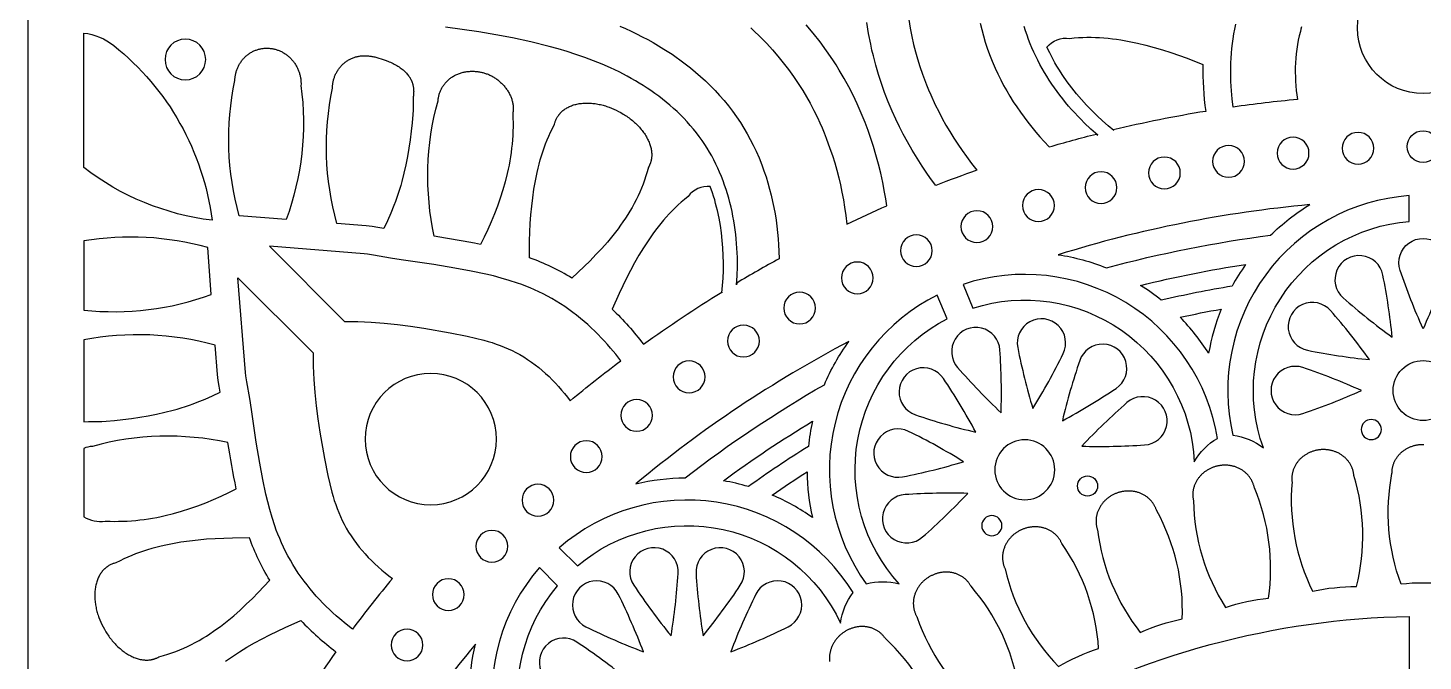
# Model space of a CAD drawing. Extents: x 101 to 1101, y 77 to 2048.
# Drawn here: x 101 to 601, y 1339 to 1566 of the extents above; entities that cross this region are included whole.
import ezdxf

# ---------------------------------------------------------------- set-up
doc = ezdxf.new("R2010")
doc.units = 0
doc.layers.add('LAYER_01', color=1, linetype='CONTINUOUS')
doc.layers.add('LAYER_03', color=7, linetype='CONTINUOUS')

msp = doc.modelspace()

# ---------------------------------------------------------------- linework, layer by layer
at = {"layer": 'LAYER_01'}
for points in [[(312.91, 1566.46), (314.94, 1565.58), (316.94, 1564.66), (318.93, 1563.7), (320.9, 1562.71), (322.89, 1561.66), (324.85, 1560.58), (326.79, 1559.45), (328.7, 1558.28), (331.62, 1556.39), (333.05, 1555.41), (334.46, 1554.4), (336.36, 1552.99), (338.22, 1551.54), (340.06, 1550.02), (341.87, 1548.45), (343.63, 1546.83), (345.35, 1545.17), (347.04, 1543.45), (348.68, 1541.67), (350.29, 1539.83), (351.84, 1537.93), (353.34, 1535.97), (354.79, 1533.97), (356.12, 1531.98), (357.4, 1529.94), (358.57, 1527.94), (359.68, 1525.89), (360.73, 1523.82), (361.73, 1521.72), (362.8, 1519.25), (363.79, 1516.76), (364.58, 1514.61), (365.31, 1512.45), (365.98, 1510.27), (366.6, 1508.07), (367.16, 1505.88), (367.67, 1503.67), (368.13, 1501.45), (368.54, 1499.23), (368.9, 1497), (369.21, 1494.77), (369.47, 1492.53), (369.68, 1490.29), (369.84, 1488.06), (369.96, 1485.83), (370.04, 1483.13, 0.009156), (354.8, 1474.4), (354.76, 1473.79), (354.96, 1477.04), (355.05, 1480.31), (355.05, 1481.95), (355.03, 1483.6), (354.97, 1485.25), (354.89, 1486.9), (354.77, 1488.55), (354.63, 1490.2), (354.45, 1491.84), (354.25, 1493.49), (354.01, 1495.13), (353.75, 1496.76), (353.45, 1498.39), (353.12, 1500.01), (352.76, 1501.62), (352.37, 1503.22), (351.94, 1504.82), (351.48, 1506.4), (350.99, 1507.97), (350.47, 1509.52), (349.91, 1511.06), (349.32, 1512.59), (348.69, 1514.1), (348.03, 1515.59), (347.34, 1517.06), (346.61, 1518.51), (345.85, 1519.95), (345.05, 1521.36), (344.22, 1522.74), (343.35, 1524.11), (342.38, 1525.53), (341.38, 1526.92), (340.35, 1528.28), (339.27, 1529.61), (338.16, 1530.92), (337.02, 1532.2), (335.85, 1533.45), (334.64, 1534.67), (333.41, 1535.86), (332.15, 1537.02), (330.86, 1538.15), (329.55, 1539.26), (328.21, 1540.33), (326.85, 1541.38), (325.47, 1542.39), (324.08, 1543.38), (322.7, 1544.31), (321.3, 1545.21), (319.89, 1546.09), (318.47, 1546.94), (317.02, 1547.77), (315.57, 1548.57), (312.62, 1550.09), (309.62, 1551.52), (306.57, 1552.86), (303.48, 1554.11), (300.35, 1555.28), (297.19, 1556.38), (294, 1557.4), (290.78, 1558.35), (287.53, 1559.24), (281, 1560.85), (274.43, 1562.26), (268.42, 1563.4), (262.41, 1564.42), (256.4, 1565.32), (250.38, 1566.12)], [(359.87, 1565.87), (361.33, 1564.5), (362.77, 1563.1), (364.19, 1561.68), (365.57, 1560.23), (367.6, 1558.02), (369.56, 1555.75), (371.49, 1553.38), (373.36, 1550.95), (375.15, 1548.47), (376.87, 1545.93), (378.48, 1543.39), (379.82, 1541.13), (381.11, 1538.84), (382.45, 1536.28), (383.72, 1533.7), (384.58, 1531.85), (385.4, 1530), (386.16, 1528.19), (386.88, 1526.36), (388.24, 1522.68), (389.11, 1520.08), (389.92, 1517.46), (390.67, 1514.82), (391.36, 1512.16), (391.98, 1509.55), (392.53, 1506.93), (393.04, 1504.29), (393.48, 1501.64), (393.92, 1498.61), (394.29, 1495.56, -0.008194), (408.58, 1502.1), (408.2, 1504.56), (407.78, 1507.02), (407.14, 1510.39), (406.41, 1513.74), (405.59, 1517.07), (404.7, 1520.38), (403.83, 1523.3), (402.89, 1526.2), (401.88, 1529.08), (400.81, 1531.94), (399.44, 1535.32), (397.96, 1538.66), (396.51, 1541.71), (394.98, 1544.71), (393.32, 1547.75), (391.56, 1550.74), (390.44, 1552.56), (389.28, 1554.36), (387.04, 1557.64), (384.69, 1560.83), (382.27, 1563.92), (379.74, 1566.93)], [(416.5, 1568.83), (416.99, 1565.8), (417.57, 1562.8), (418.23, 1559.86), (418.88, 1557.31), (419.59, 1554.78), (420.45, 1552.02), (421.38, 1549.29), (422.08, 1547.39), (422.81, 1545.49), (423.55, 1543.68), (424.33, 1541.87), (425.97, 1538.31), (427.2, 1535.85), (428.48, 1533.43), (429.81, 1531.03), (431.2, 1528.67), (432.61, 1526.39), (434.08, 1524.13), (435.59, 1521.92), (437.14, 1519.73), (438.98, 1517.27), (440.87, 1514.86, 0.008194), (426.15, 1509.37), (424.67, 1511.38), (423.22, 1513.42), (421.3, 1516.26), (419.45, 1519.14), (417.67, 1522.07), (415.97, 1525.04), (414.51, 1527.73), (413.12, 1530.44), (411.8, 1533.19), (410.54, 1535.97), (409.12, 1539.33), (407.8, 1542.74), (406.67, 1545.91), (405.63, 1549.12), (404.66, 1552.45), (403.78, 1555.8), (403.29, 1557.88), (402.84, 1559.97), (402.1, 1563.87), (401.5, 1567.8)], [(442.11, 1567.59), (442.65, 1565.26), (443.24, 1563.01), (443.9, 1560.78), (444.62, 1558.57), (445.4, 1556.38), (446.39, 1553.88), (447.45, 1551.41), (448.41, 1549.34), (449.43, 1547.29), (450.49, 1545.27), (451.61, 1543.28), (452.76, 1541.33), (453.96, 1539.41), (455.2, 1537.52), (456.49, 1535.65), (457.81, 1533.83), (459.17, 1532.03), (460.57, 1530.27), (462, 1528.53), (463.46, 1526.84), (464.96, 1525.18), (466.81, 1523.22, -0.009156), (483.76, 1527.81), (484.22, 1527.41), (481.78, 1529.57), (479.4, 1531.82), (478.24, 1532.98), (477.09, 1534.16), (475.97, 1535.37), (474.86, 1536.59), (473.78, 1537.84), (472.71, 1539.11), (471.67, 1540.4), (470.65, 1541.7), (469.66, 1543.03), (468.69, 1544.37), (467.75, 1545.73), (466.84, 1547.11), (465.95, 1548.51), (465.1, 1549.92), (464.27, 1551.35), (463.48, 1552.79), (462.72, 1554.24), (461.99, 1555.71), (461.29, 1557.2), (460.63, 1558.69), (460.01, 1560.2), (459.42, 1561.72), (458.87, 1563.26), (458.36, 1564.8), (457.88, 1566.35)], [(557.3, 1566.18), (557.06, 1565.41), (556.84, 1564.62), (556.44, 1563.05), (556.1, 1561.45), (555.8, 1559.85), (555.55, 1558.23), (555.36, 1556.6), (555.2, 1554.96), (555.1, 1553.32), (555.04, 1551.67), (555.03, 1550.02), (555.05, 1548.37), (555.12, 1546.72), (555.23, 1545.08), (555.37, 1543.45), (555.55, 1541.82), (555.77, 1540.2, 0.012057), (532.81, 1537.48), (532.45, 1540.39), (532.18, 1543.31), (532.06, 1544.97), (531.98, 1546.62), (531.93, 1548.28), (531.91, 1549.94), (531.92, 1551.63), (531.96, 1553.32), (532.04, 1555.03), (532.16, 1556.74), (532.31, 1558.48), (532.5, 1560.22), (532.73, 1561.95), (533, 1563.68), (533.32, 1565.45), (533.68, 1567.21)], [(608.74, 1366.46, 0.054769), (592.94, 1366.46, -0.136609), (589.68, 1406.16), (589.7, 1406.45), (589.71, 1406.67), (589.72, 1406.9), (589.73, 1407.13), (589.75, 1407.36), (589.78, 1407.59), (589.81, 1407.82), (589.85, 1408.06), (589.89, 1408.29), (589.94, 1408.53), (590, 1408.77), (590.06, 1409), (590.13, 1409.24), (590.21, 1409.48), (590.3, 1409.71), (590.39, 1409.95), (590.49, 1410.18), (590.59, 1410.42), (590.7, 1410.65), (590.82, 1410.88), (590.95, 1411.11), (591.08, 1411.33), (591.22, 1411.56), (591.37, 1411.78), (591.52, 1412), (591.68, 1412.21), (591.85, 1412.43), (592.02, 1412.64), (592.2, 1412.84), (592.38, 1413.04), (592.57, 1413.24), (592.77, 1413.43), (592.97, 1413.62), (593.17, 1413.8), (593.38, 1413.98), (593.6, 1414.16), (593.82, 1414.32), (594.05, 1414.49), (594.28, 1414.64), (594.51, 1414.79), (594.75, 1414.94), (594.99, 1415.08), (595.23, 1415.21), (595.48, 1415.34), (595.73, 1415.46), (595.98, 1415.57), (596.23, 1415.68), (596.48, 1415.78), (596.74, 1415.88), (597, 1415.97), (597.26, 1416.05), (597.52, 1416.13), (597.78, 1416.2), (598.04, 1416.26), (598.3, 1416.32), (598.56, 1416.38), (598.81, 1416.42), (599.07, 1416.46), (599.33, 1416.5), (599.59, 1416.53), (599.84, 1416.55), (600.09, 1416.57), (600.34, 1416.58), (600.59, 1416.59), (600.84, 1416.59), (601.09, 1416.59)], [(455.84, 1329.73, 0.136609), (438.82, 1365.73), (438.65, 1365.97), (438.54, 1366.17), (438.41, 1366.36), (438.29, 1366.55), (438.16, 1366.74), (438.02, 1366.93), (437.87, 1367.11), (437.72, 1367.3), (437.57, 1367.48), (437.4, 1367.66), (437.24, 1367.83), (437.06, 1368.01), (436.88, 1368.18), (436.7, 1368.34), (436.51, 1368.5), (436.31, 1368.66), (436.11, 1368.82), (435.9, 1368.97), (435.69, 1369.11), (435.47, 1369.25), (435.24, 1369.39), (435.02, 1369.52), (434.78, 1369.64), (434.55, 1369.76), (434.3, 1369.87), (434.06, 1369.98), (433.81, 1370.08), (433.55, 1370.18), (433.3, 1370.27), (433.04, 1370.35), (432.77, 1370.42), (432.51, 1370.49), (432.24, 1370.55), (431.97, 1370.61), (431.7, 1370.66), (431.42, 1370.7), (431.15, 1370.73), (430.87, 1370.76), (430.59, 1370.78), (430.32, 1370.8), (430.04, 1370.8), (429.76, 1370.81), (429.48, 1370.8), (429.21, 1370.79), (428.93, 1370.77), (428.66, 1370.74), (428.38, 1370.71), (428.11, 1370.67), (427.84, 1370.62), (427.57, 1370.57), (427.31, 1370.51), (427.04, 1370.45), (426.78, 1370.38), (426.53, 1370.31), (426.27, 1370.23), (426.02, 1370.15), (425.77, 1370.06), (425.53, 1369.96), (425.29, 1369.86), (425.05, 1369.76), (424.82, 1369.65), (424.59, 1369.54), (424.37, 1369.43), (424.15, 1369.31), (423.94, 1369.19), (423.72, 1369.06), (423.51, 1368.93), (423.3, 1368.8), (423.09, 1368.65), (422.88, 1368.51), (422.67, 1368.35), (422.47, 1368.19), (422.27, 1368.03), (422.06, 1367.86), (421.87, 1367.69), (421.67, 1367.51), (421.48, 1367.32), (421.29, 1367.13), (421.1, 1366.93), (420.92, 1366.73), (420.74, 1366.52), (420.57, 1366.31), (420.4, 1366.1), (420.23, 1365.88), (420.07, 1365.65), (419.92, 1365.42), (419.77, 1365.19), (419.62, 1364.95), (419.49, 1364.71), (419.35, 1364.47), (419.23, 1364.22), (419.11, 1363.97), (418.99, 1363.72), (418.88, 1363.46), (418.78, 1363.2), (418.69, 1362.94), (418.6, 1362.68), (418.52, 1362.42), (418.45, 1362.15), (418.38, 1361.89), (418.32, 1361.62), (418.27, 1361.35), (418.23, 1361.09), (418.19, 1360.82), (418.16, 1360.55), (418.14, 1360.29), (418.12, 1360.02), (418.11, 1359.76), (418.11, 1359.49), (418.12, 1359.23), (418.13, 1358.97), (418.15, 1358.72), (418.17, 1358.46), (418.21, 1358.21), (418.24, 1357.96), (418.29, 1357.71), (418.34, 1357.47), (418.4, 1357.23), (418.46, 1356.99), (418.53, 1356.76), (418.6, 1356.53), (418.68, 1356.3), (418.76, 1356.08), (418.85, 1355.86), (418.95, 1355.65), (419.04, 1355.44), (419.15, 1355.24), (419.25, 1355.03), (419.36, 1354.84), (419.49, 1354.57, 0.136609), (442.16, 1321.83, -0.054757)], [(171.53, 1338.85), (174.04, 1340.61), (176.63, 1342.28), (179.26, 1343.89), (181.95, 1345.42), (184.67, 1346.89), (187.42, 1348.3), (192.98, 1350.98), (198.56, 1353.48, 0.041587), (211.16, 1342.27), (211.16, 1342.27, 0.017616), (192.45, 1314.14)], [(428.73, 1313.11, 0.136609), (408.04, 1347.14), (407.85, 1347.36), (407.71, 1347.54), (407.57, 1347.72), (407.43, 1347.9), (407.27, 1348.07), (407.12, 1348.24), (406.95, 1348.41), (406.79, 1348.58), (406.61, 1348.74), (406.43, 1348.9), (406.25, 1349.06), (406.06, 1349.21), (405.86, 1349.36), (405.66, 1349.51), (405.45, 1349.65), (405.24, 1349.79), (405.02, 1349.92), (404.8, 1350.05), (404.57, 1350.17), (404.34, 1350.29), (404.1, 1350.4), (403.86, 1350.5), (403.62, 1350.6), (403.37, 1350.7), (403.12, 1350.78), (402.86, 1350.86), (402.6, 1350.94), (402.34, 1351.01), (402.07, 1351.07), (401.81, 1351.12), (401.54, 1351.17), (401.27, 1351.21), (400.99, 1351.24), (400.72, 1351.27), (400.44, 1351.29), (400.17, 1351.3), (399.89, 1351.31), (399.61, 1351.31), (399.33, 1351.3), (399.05, 1351.29), (398.78, 1351.26), (398.5, 1351.24), (398.23, 1351.2), (397.95, 1351.16), (397.68, 1351.11), (397.41, 1351.05), (397.14, 1350.99), (396.87, 1350.93), (396.61, 1350.85), (396.35, 1350.77), (396.09, 1350.69), (395.84, 1350.6), (395.59, 1350.5), (395.34, 1350.4), (395.09, 1350.3), (394.85, 1350.19), (394.61, 1350.07), (394.38, 1349.96), (394.15, 1349.83), (393.93, 1349.71), (393.71, 1349.58), (393.49, 1349.44), (393.28, 1349.3), (393.08, 1349.16), (392.88, 1349.02), (392.68, 1348.87), (392.48, 1348.72), (392.28, 1348.56), (392.09, 1348.4), (391.9, 1348.23), (391.71, 1348.06), (391.52, 1347.88), (391.34, 1347.69), (391.15, 1347.5), (390.98, 1347.31), (390.8, 1347.11), (390.63, 1346.9), (390.46, 1346.69), (390.29, 1346.48), (390.13, 1346.26), (389.98, 1346.03), (389.83, 1345.81), (389.68, 1345.57), (389.54, 1345.34), (389.4, 1345.1), (389.27, 1344.85), (389.15, 1344.61), (389.03, 1344.35), (388.92, 1344.1), (388.81, 1343.84), (388.71, 1343.58), (388.62, 1343.32), (388.53, 1343.06), (388.45, 1342.79), (388.38, 1342.53), (388.31, 1342.26), (388.25, 1341.99), (388.2, 1341.72), (388.15, 1341.45), (388.12, 1341.18), (388.09, 1340.9), (388.06, 1340.63), (388.05, 1340.36), (388.04, 1340.09), (388.04, 1339.83), (388.04, 1339.56), (388.05, 1339.29), (388.07, 1339.03), (388.1, 1338.77)]]:
    msp.add_lwpolyline(points, format="xyb", dxfattribs=at)
for points in [[(120.74, 1564.02, -0.141166), (131.51, 1559.51, -0.195761), (166.74, 1496.89, -0.134222), (120.74, 1515.81)], [(489.8, 1529.29), (490.03, 1529.11), (487.97, 1530.79), (485.96, 1532.53), (483.98, 1534.36), (482.05, 1536.24), (480.17, 1538.19), (478.35, 1540.19), (476.59, 1542.26), (474.9, 1544.38), (473.28, 1546.55), (471.74, 1548.77), (470.28, 1551.03), (469.57, 1552.18), (468.89, 1553.34), (468.24, 1554.5), (467.61, 1555.67), (467, 1556.86), (465.97, 1558.99, -0.257322), (474.12, 1562.1), (475.8, 1562.27), (477.31, 1562.38), (478.82, 1562.46), (480.34, 1562.5), (481.86, 1562.5), (483.37, 1562.46), (484.89, 1562.39), (486.41, 1562.29), (487.93, 1562.15), (489.45, 1561.99), (490.96, 1561.79), (492.48, 1561.56), (495.5, 1561.02), (498.51, 1560.38), (501.51, 1559.65), (504.49, 1558.84), (507.46, 1557.95), (510.4, 1557.01), (516.22, 1554.97), (521.94, 1552.79, 0.041587), (522.92, 1535.95), (522.92, 1535.95, 0.017616)], [(193.33, 1497.15), (176.49, 1498.45, -0.120224), (174.92, 1546.99), (174.94, 1547.44), (174.96, 1547.72), (174.99, 1548), (175.02, 1548.27), (175.06, 1548.55), (175.1, 1548.83), (175.15, 1549.11), (175.21, 1549.39), (175.28, 1549.68), (175.35, 1549.96), (175.43, 1550.24), (175.52, 1550.52), (175.61, 1550.8), (175.71, 1551.08), (175.82, 1551.36), (175.94, 1551.63), (176.06, 1551.91), (176.19, 1552.18), (176.33, 1552.45), (176.47, 1552.72), (176.63, 1552.98), (176.78, 1553.24), (176.95, 1553.5), (177.12, 1553.75), (177.3, 1554), (177.49, 1554.24), (177.68, 1554.48), (177.88, 1554.72), (178.09, 1554.94), (178.3, 1555.17), (178.52, 1555.39), (178.74, 1555.6), (178.97, 1555.8), (179.2, 1556), (179.44, 1556.19), (179.69, 1556.38), (179.93, 1556.56), (180.18, 1556.73), (180.44, 1556.89), (180.7, 1557.05), (180.96, 1557.2), (181.23, 1557.34), (181.5, 1557.47), (181.77, 1557.6), (182.04, 1557.72), (182.31, 1557.83), (182.59, 1557.93), (182.86, 1558.03), (183.14, 1558.11), (183.42, 1558.19), (183.7, 1558.26), (183.98, 1558.33), (184.26, 1558.39), (184.54, 1558.44), (184.82, 1558.48), (185.09, 1558.51), (185.37, 1558.54), (185.65, 1558.56), (185.92, 1558.58), (186.19, 1558.59), (186.46, 1558.59), (186.73, 1558.58), (186.99, 1558.57), (187.26, 1558.55), (187.52, 1558.53), (187.78, 1558.5), (188.05, 1558.46), (188.32, 1558.42), (188.59, 1558.37), (188.86, 1558.32), (189.13, 1558.25), (189.4, 1558.18), (189.67, 1558.11), (189.95, 1558.02), (190.22, 1557.93), (190.49, 1557.83), (190.77, 1557.72), (191.04, 1557.61), (191.31, 1557.49), (191.58, 1557.36), (191.85, 1557.22), (192.11, 1557.07), (192.38, 1556.92), (192.64, 1556.76), (192.9, 1556.6), (193.15, 1556.42), (193.41, 1556.24), (193.66, 1556.05), (193.9, 1555.86), (194.14, 1555.66), (194.38, 1555.45), (194.61, 1555.23), (194.84, 1555.01), (195.06, 1554.78), (195.28, 1554.55), (195.49, 1554.31), (195.69, 1554.07), (195.89, 1553.82), (196.08, 1553.56), (196.27, 1553.3), (196.45, 1553.04), (196.62, 1552.77), (196.79, 1552.5), (196.95, 1552.23), (197.1, 1551.95), (197.25, 1551.67), (197.38, 1551.39), (197.51, 1551.1), (197.64, 1550.81), (197.75, 1550.52), (197.86, 1550.23), (197.96, 1549.94), (198.06, 1549.65), (198.14, 1549.36), (198.22, 1549.06), (198.29, 1548.77), (198.36, 1548.48), (198.42, 1548.19), (198.47, 1547.9), (198.51, 1547.61), (198.55, 1547.32), (198.58, 1547.03), (198.6, 1546.74), (198.62, 1546.46), (198.63, 1546.18), (198.63, 1545.9), (198.63, 1545.63), (198.61, 1545.17, -0.121451)], [(228.29, 1493.97), (226.21, 1494.33), (224.13, 1494.64), (222.03, 1494.9), (211.51, 1495.77, -0.12023), (209.91, 1544.31), (209.93, 1544.77), (209.95, 1545.04), (209.97, 1545.32), (210, 1545.59), (210.04, 1545.87), (210.09, 1546.15), (210.14, 1546.43), (210.2, 1546.71), (210.26, 1547), (210.33, 1547.28), (210.41, 1547.56), (210.5, 1547.84), (210.59, 1548.12), (210.69, 1548.4), (210.8, 1548.68), (210.92, 1548.95), (211.04, 1549.23), (211.17, 1549.5), (211.31, 1549.77), (211.46, 1550.04), (211.61, 1550.3), (211.77, 1550.56), (211.93, 1550.82), (212.11, 1551.07), (212.29, 1551.32), (212.47, 1551.57), (212.67, 1551.8), (212.87, 1552.04), (213.07, 1552.27), (213.29, 1552.49), (213.5, 1552.71), (213.73, 1552.92), (213.96, 1553.13), (214.19, 1553.32), (214.43, 1553.52), (214.68, 1553.7), (214.93, 1553.88), (215.18, 1554.05), (215.44, 1554.21), (215.7, 1554.37), (215.97, 1554.52), (216.24, 1554.66), (216.51, 1554.79), (216.78, 1554.92), (217.06, 1555.04), (217.34, 1555.15), (217.63, 1555.25), (217.91, 1555.34), (218.2, 1555.43), (218.48, 1555.51), (218.77, 1555.58), (219.06, 1555.65), (219.35, 1555.7), (219.64, 1555.75), (219.93, 1555.79), (220.22, 1555.83), (220.51, 1555.85), (220.8, 1555.87), (221.09, 1555.88), (221.38, 1555.89), (221.67, 1555.89), (221.96, 1555.88), (222.25, 1555.87), (222.54, 1555.85), (222.84, 1555.82), (223.14, 1555.78), (223.44, 1555.74), (223.75, 1555.7), (224.07, 1555.64), (224.4, 1555.58), (224.73, 1555.51), (225.08, 1555.43), (225.79, 1555.24), (226.55, 1555.02), (227.38, 1554.76), (228.74, 1554.29), (229.72, 1553.93), (230.2, 1553.73), (230.68, 1553.52), (231.16, 1553.31), (231.63, 1553.09), (232.08, 1552.85), (232.53, 1552.62), (232.96, 1552.37), (233.37, 1552.12), (233.77, 1551.86), (234.16, 1551.6), (234.53, 1551.33), (234.89, 1551.05), (235.23, 1550.77), (235.56, 1550.49), (235.87, 1550.2), (236.16, 1549.91), (236.44, 1549.61), (236.71, 1549.32), (236.95, 1549.01), (237.19, 1548.71), (237.3, 1548.56), (237.41, 1548.41), (237.51, 1548.25), (237.61, 1548.1), (237.7, 1547.95), (237.79, 1547.79), (237.88, 1547.64), (237.97, 1547.49), (238.04, 1547.33), (238.12, 1547.18), (238.19, 1547.03), (238.26, 1546.87), (238.32, 1546.72), (238.39, 1546.56), (238.44, 1546.41), (238.5, 1546.26), (238.55, 1546.1), (238.6, 1545.95), (238.64, 1545.8), (238.68, 1545.65), (238.76, 1545.34), (238.83, 1545.04), (238.88, 1544.74), (238.93, 1544.44), (238.96, 1544.14), (238.99, 1543.84), (239, 1543.55), (239.01, 1543.25), (239.02, 1542.97), (239.01, 1542.68), (239, 1542.4), (238.98, 1542.11), (238.96, 1541.84), (238.92, 1541.56), (238.86, 1541.12), (238.88, 1539.42), (238.87, 1537.9), (238.82, 1536.38), (238.73, 1534.87), (238.48, 1531.83), (238.15, 1528.8), (237.75, 1525.78), (237.29, 1522.75), (236.77, 1519.74), (236.19, 1516.74), (235.53, 1513.76), (234.78, 1510.81), (234.38, 1509.34), (233.94, 1507.89), (233.48, 1506.45), (233, 1505.01), (232.49, 1503.59), (231.95, 1502.18), (230.81, 1499.4), (229.58, 1496.66)], [(262.94, 1488.24, 0.011286), (246.31, 1491.18), (245.76, 1494.17), (245.27, 1497.19), (244.86, 1500.23), (244.54, 1503.29), (244.3, 1506.35), (244.14, 1509.43), (244.08, 1512.5), (244.11, 1515.58), (244.23, 1518.65), (244.44, 1521.7), (244.75, 1524.75), (245.15, 1527.77), (245.65, 1530.77), (246.24, 1533.74), (246.93, 1536.69), (247.76, 1539.76), (247.8, 1540.21), (247.84, 1540.48), (247.88, 1540.75), (247.93, 1541.03), (247.99, 1541.3), (248.05, 1541.58), (248.13, 1541.86), (248.2, 1542.13), (248.29, 1542.41), (248.39, 1542.69), (248.49, 1542.96), (248.6, 1543.24), (248.72, 1543.51), (248.84, 1543.78), (248.98, 1544.05), (249.12, 1544.32), (249.27, 1544.58), (249.43, 1544.84), (249.59, 1545.1), (249.77, 1545.36), (249.95, 1545.61), (250.14, 1545.86), (250.34, 1546.1), (250.54, 1546.34), (250.76, 1546.57), (250.98, 1546.8), (251.21, 1547.02), (251.45, 1547.24), (251.69, 1547.45), (251.94, 1547.66), (252.2, 1547.86), (252.47, 1548.05), (252.74, 1548.23), (253.01, 1548.41), (253.3, 1548.58), (253.59, 1548.74), (253.88, 1548.9), (254.18, 1549.04), (254.49, 1549.18), (254.8, 1549.31), (255.11, 1549.44), (255.43, 1549.55), (255.75, 1549.66), (256.08, 1549.76), (256.41, 1549.85), (256.74, 1549.93), (257.07, 1550), (257.41, 1550.07), (257.74, 1550.12), (258.08, 1550.17), (258.41, 1550.21), (258.75, 1550.25), (259.08, 1550.27), (259.41, 1550.29), (259.74, 1550.3), (260.07, 1550.3), (260.4, 1550.3), (260.72, 1550.29), (261.05, 1550.27), (261.36, 1550.25), (261.68, 1550.22), (261.99, 1550.18), (262.3, 1550.14), (262.6, 1550.09), (262.91, 1550.03), (263.21, 1549.97), (263.51, 1549.9), (263.82, 1549.83), (264.13, 1549.74), (264.43, 1549.65), (264.74, 1549.56), (265.05, 1549.45), (265.35, 1549.34), (265.66, 1549.22), (265.96, 1549.1), (266.26, 1548.96), (266.56, 1548.82), (266.86, 1548.67), (267.15, 1548.52), (267.45, 1548.35), (267.74, 1548.18), (268.02, 1548), (268.31, 1547.82), (268.59, 1547.63), (268.87, 1547.43), (269.14, 1547.22), (269.41, 1547), (269.68, 1546.78), (269.94, 1546.55), (270.19, 1546.32), (270.44, 1546.08), (270.69, 1545.83), (270.94, 1545.58), (271.18, 1545.32), (271.41, 1545.05), (271.64, 1544.78), (271.86, 1544.51), (272.08, 1544.23), (272.29, 1543.94), (272.49, 1543.65), (272.68, 1543.36), (272.87, 1543.07), (273.05, 1542.77), (273.22, 1542.47), (273.38, 1542.17), (273.53, 1541.86), (273.67, 1541.56), (273.8, 1541.25), (273.93, 1540.94), (274.04, 1540.63), (274.14, 1540.32), (274.24, 1540.01), (274.33, 1539.71), (274.4, 1539.4), (274.47, 1539.09), (274.53, 1538.79), (274.58, 1538.48), (274.62, 1538.18), (274.65, 1537.88), (274.67, 1537.59), (274.68, 1537.29), (274.69, 1537), (274.69, 1536.71), (274.68, 1536.43), (274.66, 1536.15), (274.63, 1535.87), (274.6, 1535.59), (274.53, 1535.15), (274.6, 1533.43), (274.62, 1531.9), (274.62, 1530.36), (274.58, 1528.83), (274.51, 1527.3), (274.41, 1525.77), (274.28, 1524.24), (274.12, 1522.72), (273.93, 1521.2), (273.72, 1519.69), (273.47, 1518.18), (273.19, 1516.67), (272.89, 1515.17), (272.56, 1513.68), (271.82, 1510.71), (270.99, 1507.77), (270.06, 1504.87), (269.05, 1502), (267.96, 1499.16), (266.8, 1496.37), (265.57, 1493.61), (264.28, 1490.9)], [(295.73, 1476.19, 0.051759), (280.53, 1483.47), (280.59, 1489.59), (280.83, 1495.75), (281.04, 1498.83), (281.32, 1501.91), (281.67, 1504.98), (282.11, 1508.03), (282.64, 1511.07), (283.27, 1514.07), (283.62, 1515.56), (284, 1517.04), (284.41, 1518.51), (284.84, 1519.97), (285.31, 1521.42), (285.8, 1522.86), (286.32, 1524.29), (286.88, 1525.7), (287.46, 1527.09), (288.08, 1528.48), (288.73, 1529.84), (289.5, 1531.35), (289.61, 1531.79), (289.68, 1532.05), (289.77, 1532.31), (289.87, 1532.58), (289.97, 1532.84), (290.09, 1533.1), (290.21, 1533.36), (290.35, 1533.61), (290.49, 1533.87), (290.65, 1534.12), (290.81, 1534.37), (290.99, 1534.62), (291.08, 1534.74), (291.17, 1534.86), (291.27, 1534.98), (291.37, 1535.1), (291.47, 1535.22), (291.58, 1535.33), (291.69, 1535.45), (291.8, 1535.56), (291.91, 1535.67), (292.03, 1535.79), (292.27, 1536.01), (292.52, 1536.22), (292.79, 1536.43), (293.06, 1536.63), (293.34, 1536.83), (293.64, 1537.01), (293.94, 1537.2), (294.26, 1537.37), (294.58, 1537.53), (294.92, 1537.69), (295.26, 1537.84), (295.62, 1537.98), (295.98, 1538.11), (296.36, 1538.23), (296.74, 1538.35), (297.13, 1538.45), (297.52, 1538.54), (297.93, 1538.63), (298.34, 1538.7), (298.76, 1538.76), (299.19, 1538.81), (299.62, 1538.85), (300.05, 1538.89), (300.49, 1538.91), (300.94, 1538.92), (301.39, 1538.92), (301.84, 1538.91), (302.29, 1538.88), (302.75, 1538.85), (303.21, 1538.81), (303.67, 1538.76), (304.13, 1538.7), (304.59, 1538.63), (305.05, 1538.55), (305.51, 1538.46), (305.97, 1538.36), (306.42, 1538.25), (306.88, 1538.14), (307.33, 1538.01), (307.78, 1537.88), (308.23, 1537.74), (308.67, 1537.59), (309.11, 1537.43), (309.97, 1537.1), (310.81, 1536.75), (311.64, 1536.36), (312.48, 1535.94), (313.32, 1535.48), (314.16, 1534.98), (314.58, 1534.72), (314.99, 1534.45), (315.4, 1534.17), (315.81, 1533.89), (316.22, 1533.59), (316.62, 1533.29), (317.01, 1532.98), (317.4, 1532.66), (317.78, 1532.33), (318.16, 1532), (318.53, 1531.66), (318.89, 1531.31), (319.24, 1530.96), (319.59, 1530.6), (319.92, 1530.24), (320.24, 1529.87), (320.56, 1529.5), (320.86, 1529.12), (321.15, 1528.74), (321.43, 1528.36), (321.7, 1527.98), (321.95, 1527.59), (322.2, 1527.2), (322.43, 1526.81), (322.64, 1526.42), (322.85, 1526.03), (323.04, 1525.64), (323.22, 1525.26), (323.38, 1524.87), (323.53, 1524.48), (323.67, 1524.1), (323.8, 1523.72), (323.91, 1523.34), (324.01, 1522.97), (324.09, 1522.59), (324.17, 1522.23), (324.23, 1521.86), (324.27, 1521.51), (324.31, 1521.15), (324.33, 1520.81), (324.34, 1520.46), (324.34, 1520.13), (324.33, 1519.8), (324.31, 1519.47), (324.29, 1519.31), (324.27, 1519.15), (324.25, 1519), (324.23, 1518.84), (324.2, 1518.69), (324.17, 1518.54), (324.14, 1518.39), (324.11, 1518.24), (324.07, 1518.09), (324.04, 1517.95), (324, 1517.8), (323.95, 1517.66), (323.91, 1517.52), (323.86, 1517.39), (323.81, 1517.25), (323.76, 1517.12), (323.71, 1516.98), (323.66, 1516.85), (323.6, 1516.73), (323.54, 1516.6), (323.42, 1516.35), (323.2, 1515.95), (322.74, 1514.27), (322.28, 1512.78), (321.79, 1511.31), (321.25, 1509.86), (320.68, 1508.43), (320.07, 1507.02), (319.43, 1505.62), (318.75, 1504.24), (318.04, 1502.88), (317.29, 1501.54), (316.52, 1500.22), (315.72, 1498.92), (314.89, 1497.63), (314.04, 1496.36), (313.16, 1495.11), (312.26, 1493.88), (310.39, 1491.46), (308.44, 1489.11), (306.43, 1486.82), (304.36, 1484.59), (302.24, 1482.42), (300.1, 1480.3)], [(349.48, 1471.17), (349.45, 1470.88), (349.72, 1473.53), (349.91, 1476.18), (350.02, 1478.87), (350.05, 1481.56), (350, 1484.27), (349.87, 1486.97), (349.65, 1489.68), (349.35, 1492.37), (348.96, 1495.05), (348.48, 1497.72), (347.92, 1500.35), (347.6, 1501.66), (347.26, 1502.96), (346.91, 1504.24), (346.52, 1505.52), (346.12, 1506.79), (345.33, 1509.02, 0.257322), (337.38, 1505.46), (336.06, 1504.39), (334.92, 1503.4), (333.79, 1502.39), (332.69, 1501.34), (331.62, 1500.27), (330.57, 1499.17), (329.55, 1498.05), (328.55, 1496.9), (327.57, 1495.73), (326.62, 1494.54), (325.68, 1493.33), (324.77, 1492.1), (323.02, 1489.58), (321.34, 1487), (319.74, 1484.36), (318.2, 1481.68), (316.73, 1478.95), (315.32, 1476.2), (312.65, 1470.64), (310.14, 1465.06, -0.041587), (321.35, 1452.46), (321.35, 1452.46, -0.017616)], [(532.68, 1419.85, -0.136866), (543.59, 1415.3, -0.493474), (595.84, 1496.52), (595.84, 1505.73, 0.461775)], [(487.3, 1479.83, -0.034747), (546.14, 1491.53, -0.057397), (560.23, 1502.51, 0.052173), (470.09, 1484.58, -0.057397)], [(120.74, 1464.74, 0.115837), (166.47, 1470.3), (165.18, 1487.13, 0.109652), (120.74, 1489.48)], [(592.62, 1478.95, -1.39346), (609.06, 1478.95, -0.024062), (600.84, 1458.02, -0.024062)], [(187.35, 1487.58), (214.27, 1460.67), (219.01, 1460.6), (223.75, 1460.38), (228.47, 1460.02), (233.19, 1459.53), (237.91, 1458.93), (242.62, 1458.24), (252.05, 1456.62), (258.17, 1455.41), (261.2, 1454.71), (264.2, 1453.93), (265.69, 1453.51), (267.16, 1453.05), (268.62, 1452.56), (270.07, 1452.03), (271.5, 1451.47), (272.91, 1450.87), (274.3, 1450.22), (275.67, 1449.53), (276.39, 1449.15), (277.09, 1448.75), (278.49, 1447.92), (279.86, 1447.04), (281.21, 1446.11), (282.53, 1445.14), (283.82, 1444.12), (285.09, 1443.07), (286.32, 1441.98), (287.53, 1440.86), (288.71, 1439.71), (289.86, 1438.52), (290.97, 1437.31), (292.06, 1436.07), (293.11, 1434.81), (294.13, 1433.54), (295.12, 1432.24, -0.012057), (313.29, 1446.55), (311.48, 1448.86), (309.61, 1451.12), (308.52, 1452.37), (307.4, 1453.6), (306.27, 1454.81), (305.11, 1456), (303.9, 1457.19), (302.68, 1458.35), (301.41, 1459.5), (300.12, 1460.63), (298.78, 1461.75), (297.42, 1462.85), (296.03, 1463.91), (294.62, 1464.94), (293.15, 1465.96), (291.65, 1466.95), (290.12, 1467.9), (288.57, 1468.82), (286.99, 1469.69), (285.39, 1470.52), (283.86, 1471.27), (282.31, 1471.98), (280.79, 1472.64), (279.26, 1473.26), (277.76, 1473.84), (276.25, 1474.38), (273.29, 1475.36), (270.4, 1476.21), (267.62, 1476.94), (264.83, 1477.61), (259.58, 1478.72), (253.78, 1479.8), (246.2, 1481.08), (234.53, 1482.75), (230.65, 1483.36), (224.67, 1484.45), (222.48, 1484.78), (221.24, 1484.92)], [(499.53, 1473.58, -0.022725), (537.23, 1481.08, 0.029452), (532.36, 1473.29, 0.015532), (507.01, 1468.25, 0.029452)], [(589.77, 1455.05, 0.024062), (586.42, 1477.29, 1.39346), (572.19, 1469.07, 0.024062)], [(176.04, 1476.27), (202.96, 1449.35), (203.02, 1444.61), (203.24, 1439.88), (203.6, 1435.15), (204.09, 1430.43), (204.69, 1425.72), (205.38, 1421), (207.01, 1411.57), (208.22, 1405.45), (208.91, 1402.42), (209.69, 1399.42), (210.12, 1397.93), (210.57, 1396.46), (211.07, 1395), (211.59, 1393.55), (212.15, 1392.12), (212.76, 1390.71), (213.4, 1389.32), (214.09, 1387.95), (214.48, 1387.24), (214.87, 1386.53), (215.71, 1385.13), (216.59, 1383.76), (217.51, 1382.41), (218.48, 1381.09), (219.5, 1379.8), (220.55, 1378.53), (221.64, 1377.3), (222.76, 1376.09), (223.92, 1374.91), (225.1, 1373.77), (226.31, 1372.65), (227.55, 1371.56), (228.81, 1370.51), (230.09, 1369.49), (231.38, 1368.5, 0.012057), (217.07, 1350.34), (214.76, 1352.14), (212.5, 1354.01), (211.25, 1355.1), (210.02, 1356.22), (208.81, 1357.36), (207.62, 1358.51), (206.44, 1359.72), (205.27, 1360.94), (204.12, 1362.21), (202.99, 1363.5), (201.87, 1364.84), (200.78, 1366.2), (199.72, 1367.59), (198.69, 1369), (197.66, 1370.48), (196.67, 1371.98), (195.72, 1373.5), (194.81, 1375.05), (193.93, 1376.63), (193.1, 1378.23), (192.35, 1379.76), (191.64, 1381.31), (190.98, 1382.83), (190.36, 1384.37), (189.78, 1385.87), (189.24, 1387.38), (188.27, 1390.33), (187.42, 1393.22), (186.68, 1396), (186.01, 1398.79), (184.91, 1404.05), (183.82, 1409.85), (182.54, 1417.43), (180.87, 1429.09), (180.26, 1432.97), (179.17, 1438.95), (178.85, 1441.15), (178.7, 1442.38)], [(518.83, 1410.38, -0.136866), (527.17, 1418.75, 0.461775), (435.95, 1473.93), (439.48, 1465.42, -0.493474)], [(401.22, 1366.58, -0.136866), (413.04, 1366.56, -0.493474), (430.24, 1461.59), (426.71, 1470.1, 0.461775)], [(581.67, 1446.95, 0.024062), (567.65, 1464.53, 1.39346), (559.44, 1450.3, 0.024062)], [(460.95, 1429.43, 0.024062), (471.83, 1449.11, 1.39346), (455.54, 1451.25, 0.024062)], [(513.73, 1462.15, -0.009198), (528.48, 1465.08, 0.052907), (523.97, 1449.25, 0.052907)], [(120.74, 1424.61), (122.51, 1424.76), (124.2, 1424.74), (125.72, 1424.76), (127.24, 1424.81), (128.76, 1424.89), (131.79, 1425.14), (134.82, 1425.47), (137.85, 1425.87), (140.87, 1426.33), (143.88, 1426.85), (146.88, 1427.43), (149.86, 1428.09), (152.82, 1428.84), (154.28, 1429.25), (155.73, 1429.68), (157.18, 1430.14), (158.61, 1430.62), (160.03, 1431.13), (161.44, 1431.67), (164.23, 1432.81), (166.96, 1434.04), (169.65, 1435.33), (169.29, 1437.41), (168.98, 1439.5), (168.73, 1441.59), (167.85, 1452.11, 0.116527), (120.74, 1454.01)], [(449.59, 1427.93, 0.024062), (449.17, 1450.42, 1.39346), (433.99, 1444.13, 0.024062)], [(336.34, 1404.63, -0.034747), (386.23, 1437.96, -0.057397), (395.04, 1453.49, 0.052173), (318.62, 1402.43, -0.057397)], [(471.53, 1425.04, 0.024062), (490.8, 1436.65, 1.39346), (477.76, 1446.65, 0.024062)], [(440.5, 1420.96, 0.024062), (428.89, 1440.22, 1.39346), (418.89, 1427.18, 0.024062)], [(578.71, 1435.88, 0.024062), (557.77, 1444.1, 1.39346), (557.77, 1427.67, 0.024062)], [(478.51, 1415.95, 0.024062), (500.99, 1416.37, 1.39346), (494.7, 1431.56, 0.024062)], [(350.04, 1403.54, -0.022725), (382, 1424.89, 0.029452), (380.48, 1415.84, 0.015532), (358.99, 1401.47, 0.029452)], [(436.12, 1410.37, 0.024062), (416.43, 1421.25, 1.39346), (414.29, 1404.96, 0.024062)], [(120.74, 1390.64, 0.181651), (128.47, 1389.09), (130.19, 1389.03), (131.72, 1389), (133.26, 1389.01), (134.79, 1389.04), (136.32, 1389.11), (137.85, 1389.21), (139.38, 1389.34), (140.9, 1389.5), (142.42, 1389.69), (143.94, 1389.91), (145.45, 1390.15), (146.95, 1390.43), (148.45, 1390.73), (149.95, 1391.06), (152.91, 1391.8), (155.85, 1392.64), (158.75, 1393.56), (161.63, 1394.57), (164.46, 1395.66), (167.25, 1396.82), (170.01, 1398.05), (172.72, 1399.34), (175.38, 1400.68, -0.011286), (172.44, 1417.31), (169.45, 1417.87), (166.43, 1418.35), (163.39, 1418.76), (160.34, 1419.08), (157.27, 1419.32), (154.2, 1419.48), (151.12, 1419.54), (148.05, 1419.51), (144.98, 1419.39), (141.92, 1419.18), (138.87, 1418.87), (135.85, 1418.47), (132.85, 1417.97), (129.88, 1417.38), (126.94, 1416.7), (123.86, 1415.87, 0.069334), (120.74, 1415.16)], [(576.96, 1365.63, 0.136609), (576.05, 1405.44), (575.99, 1405.73), (575.97, 1405.95), (575.93, 1406.18), (575.9, 1406.4), (575.85, 1406.63), (575.8, 1406.86), (575.75, 1407.09), (575.68, 1407.32), (575.61, 1407.55), (575.54, 1407.77), (575.46, 1408), (575.37, 1408.23), (575.27, 1408.46), (575.17, 1408.69), (575.06, 1408.91), (574.95, 1409.14), (574.82, 1409.36), (574.69, 1409.58), (574.56, 1409.8), (574.42, 1410.02), (574.27, 1410.23), (574.11, 1410.44), (573.95, 1410.65), (573.78, 1410.86), (573.61, 1411.06), (573.43, 1411.26), (573.24, 1411.45), (573.05, 1411.64), (572.85, 1411.83), (572.64, 1412.01), (572.43, 1412.18), (572.22, 1412.36), (572, 1412.52), (571.77, 1412.68), (571.54, 1412.84), (571.31, 1412.99), (571.07, 1413.13), (570.83, 1413.27), (570.59, 1413.4), (570.34, 1413.53), (570.09, 1413.65), (569.84, 1413.76), (569.58, 1413.87), (569.32, 1413.97), (569.06, 1414.06), (568.8, 1414.15), (568.54, 1414.23), (568.27, 1414.31), (568.01, 1414.37), (567.74, 1414.44), (567.48, 1414.49), (567.21, 1414.54), (566.95, 1414.58), (566.68, 1414.62), (566.42, 1414.65), (566.15, 1414.68), (565.89, 1414.7), (565.63, 1414.71), (565.37, 1414.72), (565.11, 1414.72), (564.86, 1414.72), (564.6, 1414.71), (564.35, 1414.7), (564.1, 1414.68), (563.86, 1414.65), (563.61, 1414.63), (563.36, 1414.59), (563.12, 1414.55), (562.87, 1414.51), (562.62, 1414.46), (562.36, 1414.4), (562.11, 1414.34), (561.86, 1414.27), (561.61, 1414.2), (561.35, 1414.12), (561.1, 1414.04), (560.85, 1413.94), (560.6, 1413.85), (560.35, 1413.74), (560.1, 1413.63), (559.86, 1413.52), (559.61, 1413.39), (559.37, 1413.27), (559.13, 1413.13), (558.89, 1412.99), (558.65, 1412.85), (558.42, 1412.69), (558.19, 1412.54), (557.97, 1412.37), (557.75, 1412.2), (557.53, 1412.03), (557.32, 1411.85), (557.11, 1411.66), (556.91, 1411.47), (556.71, 1411.28), (556.52, 1411.08), (556.34, 1410.88), (556.16, 1410.67), (555.98, 1410.46), (555.81, 1410.24), (555.65, 1410.02), (555.5, 1409.8), (555.35, 1409.57), (555.2, 1409.34), (555.07, 1409.11), (554.94, 1408.88), (554.82, 1408.64), (554.7, 1408.4), (554.59, 1408.16), (554.49, 1407.92), (554.4, 1407.68), (554.31, 1407.44), (554.23, 1407.2), (554.16, 1406.95), (554.09, 1406.71), (554.03, 1406.47), (553.98, 1406.22), (553.93, 1405.98), (553.89, 1405.74), (553.86, 1405.5), (553.83, 1405.26), (553.82, 1405.02), (553.8, 1404.78), (553.79, 1404.55), (553.79, 1404.31), (553.8, 1404.08), (553.81, 1403.85), (553.82, 1403.63), (553.84, 1403.4), (553.85, 1403.11, 0.136609), (561.24, 1363.97, -0.054757)], [(367.53, 1398.42, -0.009198), (380.04, 1406.77, 0.052907), (381.92, 1390.41, 0.052907)], [(545.43, 1361.47, 0.136609), (540.37, 1400.97), (540.28, 1401.25), (540.23, 1401.47), (540.18, 1401.69), (540.11, 1401.91), (540.05, 1402.14), (539.97, 1402.36), (539.89, 1402.58), (539.81, 1402.8), (539.71, 1403.02), (539.62, 1403.24), (539.51, 1403.46), (539.4, 1403.68), (539.28, 1403.89), (539.15, 1404.11), (539.02, 1404.32), (538.88, 1404.53), (538.74, 1404.74), (538.59, 1404.95), (538.43, 1405.15), (538.27, 1405.35), (538.09, 1405.55), (537.92, 1405.75), (537.73, 1405.94), (537.55, 1406.12), (537.35, 1406.31), (537.15, 1406.48), (536.94, 1406.66), (536.73, 1406.83), (536.51, 1406.99), (536.29, 1407.15), (536.07, 1407.3), (535.83, 1407.45), (535.6, 1407.59), (535.36, 1407.73), (535.11, 1407.86), (534.87, 1407.98), (534.62, 1408.1), (534.36, 1408.21), (534.1, 1408.32), (533.85, 1408.42), (533.58, 1408.51), (533.32, 1408.6), (533.05, 1408.68), (532.79, 1408.75), (532.52, 1408.82), (532.25, 1408.87), (531.98, 1408.93), (531.71, 1408.98), (531.44, 1409.02), (531.17, 1409.05), (530.9, 1409.08), (530.63, 1409.1), (530.36, 1409.11), (530.09, 1409.12), (529.82, 1409.13), (529.56, 1409.12), (529.3, 1409.12), (529.04, 1409.1), (528.78, 1409.08), (528.52, 1409.06), (528.27, 1409.03), (528.02, 1408.99), (527.77, 1408.95), (527.52, 1408.91), (527.28, 1408.86), (527.04, 1408.81), (526.8, 1408.75), (526.55, 1408.68), (526.31, 1408.61), (526.06, 1408.54), (525.82, 1408.45), (525.58, 1408.37), (525.33, 1408.27), (525.09, 1408.17), (524.85, 1408.07), (524.6, 1407.96), (524.36, 1407.84), (524.12, 1407.72), (523.89, 1407.59), (523.65, 1407.45), (523.42, 1407.31), (523.19, 1407.16), (522.96, 1407.01), (522.73, 1406.85), (522.51, 1406.69), (522.29, 1406.52), (522.08, 1406.34), (521.87, 1406.16), (521.66, 1405.98), (521.46, 1405.78), (521.26, 1405.59), (521.07, 1405.39), (520.89, 1405.18), (520.7, 1404.97), (520.53, 1404.76), (520.36, 1404.54), (520.19, 1404.32), (520.04, 1404.09), (519.89, 1403.86), (519.74, 1403.63), (519.6, 1403.39), (519.47, 1403.16), (519.35, 1402.92), (519.23, 1402.67), (519.12, 1402.43), (519.01, 1402.18), (518.92, 1401.94), (518.83, 1401.69), (518.74, 1401.44), (518.67, 1401.19), (518.6, 1400.94), (518.54, 1400.69), (518.48, 1400.44), (518.44, 1400.19), (518.4, 1399.94), (518.36, 1399.69), (518.34, 1399.44), (518.32, 1399.2), (518.3, 1398.95), (518.29, 1398.71), (518.29, 1398.47), (518.3, 1398.23), (518.31, 1397.99), (518.33, 1397.76), (518.35, 1397.52), (518.38, 1397.29), (518.41, 1397.07), (518.45, 1396.84), (518.5, 1396.62), (518.53, 1396.33, 0.136609), (529.97, 1358.18, -0.054757)], [(392.06, 1352.53, -0.136866), (396.56, 1363.47, 0.461775), (291.16, 1379.53), (297.68, 1373.02, -0.493474)], [(437.61, 1399.01, 0.024062), (415.13, 1398.59, 1.39346), (421.42, 1383.41, 0.024062)], [(514.51, 1354.04, 0.136609), (505.35, 1392.8), (505.23, 1393.07), (505.16, 1393.28), (505.08, 1393.5), (505, 1393.71), (504.91, 1393.92), (504.81, 1394.13), (504.71, 1394.35), (504.6, 1394.56), (504.48, 1394.77), (504.36, 1394.98), (504.24, 1395.18), (504.1, 1395.39), (503.96, 1395.59), (503.81, 1395.79), (503.66, 1395.99), (503.5, 1396.19), (503.33, 1396.38), (503.16, 1396.57), (502.98, 1396.75), (502.8, 1396.94), (502.61, 1397.12), (502.41, 1397.29), (502.21, 1397.46), (502, 1397.63), (501.79, 1397.79), (501.57, 1397.94), (501.35, 1398.09), (501.12, 1398.24), (500.89, 1398.38), (500.65, 1398.51), (500.41, 1398.64), (500.16, 1398.77), (499.91, 1398.88), (499.66, 1398.99), (499.4, 1399.1), (499.15, 1399.2), (498.88, 1399.29), (498.62, 1399.37), (498.35, 1399.45), (498.08, 1399.52), (497.81, 1399.59), (497.54, 1399.64), (497.27, 1399.69), (497, 1399.74), (496.72, 1399.78), (496.45, 1399.81), (496.17, 1399.83), (495.9, 1399.85), (495.63, 1399.86), (495.35, 1399.87), (495.08, 1399.87), (494.81, 1399.86), (494.54, 1399.85), (494.27, 1399.83), (494.01, 1399.81), (493.75, 1399.78), (493.49, 1399.74), (493.23, 1399.7), (492.97, 1399.65), (492.72, 1399.6), (492.47, 1399.55), (492.23, 1399.48), (491.98, 1399.42), (491.74, 1399.35), (491.51, 1399.28), (491.27, 1399.2), (491.04, 1399.11), (490.8, 1399.02), (490.57, 1398.93), (490.33, 1398.83), (490.1, 1398.72), (489.87, 1398.61), (489.63, 1398.49), (489.4, 1398.36), (489.17, 1398.23), (488.94, 1398.1), (488.71, 1397.96), (488.49, 1397.81), (488.27, 1397.65), (488.05, 1397.5), (487.83, 1397.33), (487.61, 1397.16), (487.4, 1396.98), (487.2, 1396.8), (486.99, 1396.62), (486.79, 1396.43), (486.6, 1396.23), (486.41, 1396.03), (486.22, 1395.82), (486.04, 1395.61), (485.87, 1395.39), (485.7, 1395.17), (485.53, 1394.95), (485.37, 1394.72), (485.22, 1394.49), (485.08, 1394.25), (484.94, 1394.02), (484.8, 1393.78), (484.68, 1393.53), (484.56, 1393.29), (484.44, 1393.04), (484.34, 1392.79), (484.24, 1392.53), (484.15, 1392.28), (484.06, 1392.03), (483.98, 1391.77), (483.91, 1391.52), (483.85, 1391.26), (483.79, 1391), (483.75, 1390.75), (483.7, 1390.49), (483.67, 1390.23), (483.64, 1389.98), (483.62, 1389.73), (483.61, 1389.47), (483.6, 1389.22), (483.6, 1388.97), (483.6, 1388.73), (483.62, 1388.48), (483.63, 1388.24), (483.66, 1388), (483.69, 1387.76), (483.72, 1387.53), (483.77, 1387.3), (483.81, 1387.07), (483.86, 1386.84), (483.92, 1386.62), (483.98, 1386.4), (484.05, 1386.19), (484.11, 1385.9, 0.136609), (499.48, 1349.16, -0.054757)], [(484.54, 1343.42, 0.136609), (471.38, 1381.01), (471.23, 1381.27), (471.14, 1381.47), (471.04, 1381.67), (470.93, 1381.88), (470.82, 1382.08), (470.7, 1382.28), (470.58, 1382.48), (470.45, 1382.68), (470.31, 1382.88), (470.17, 1383.07), (470.02, 1383.26), (469.86, 1383.45), (469.7, 1383.64), (469.54, 1383.83), (469.36, 1384.01), (469.18, 1384.18), (469, 1384.36), (468.81, 1384.53), (468.61, 1384.7), (468.41, 1384.86), (468.2, 1385.02), (467.99, 1385.17), (467.77, 1385.32), (467.54, 1385.46), (467.32, 1385.6), (467.08, 1385.73), (466.84, 1385.86), (466.6, 1385.98), (466.36, 1386.09), (466.11, 1386.2), (465.85, 1386.31), (465.59, 1386.4), (465.33, 1386.49), (465.07, 1386.58), (464.81, 1386.65), (464.54, 1386.72), (464.27, 1386.79), (464, 1386.84), (463.72, 1386.89), (463.45, 1386.93), (463.17, 1386.97), (462.9, 1387), (462.62, 1387.02), (462.34, 1387.04), (462.07, 1387.05), (461.79, 1387.05), (461.51, 1387.05), (461.24, 1387.04), (460.97, 1387.02), (460.7, 1387), (460.43, 1386.97), (460.16, 1386.93), (459.89, 1386.89), (459.63, 1386.85), (459.37, 1386.79), (459.11, 1386.74), (458.85, 1386.67), (458.6, 1386.6), (458.35, 1386.53), (458.11, 1386.45), (457.86, 1386.37), (457.63, 1386.29), (457.39, 1386.2), (457.16, 1386.1), (456.93, 1386), (456.71, 1385.9), (456.48, 1385.79), (456.26, 1385.68), (456.04, 1385.56), (455.81, 1385.43), (455.59, 1385.3), (455.37, 1385.17), (455.15, 1385.02), (454.93, 1384.88), (454.72, 1384.72), (454.5, 1384.56), (454.29, 1384.4), (454.08, 1384.23), (453.88, 1384.05), (453.68, 1383.87), (453.48, 1383.69), (453.28, 1383.49), (453.09, 1383.3), (452.9, 1383.09), (452.72, 1382.89), (452.54, 1382.68), (452.37, 1382.46), (452.2, 1382.24), (452.04, 1382.01), (451.88, 1381.79), (451.73, 1381.55), (451.58, 1381.32), (451.44, 1381.08), (451.31, 1380.83), (451.18, 1380.59), (451.06, 1380.34), (450.95, 1380.09), (450.84, 1379.83), (450.74, 1379.58), (450.65, 1379.32), (450.56, 1379.06), (450.48, 1378.8), (450.41, 1378.54), (450.34, 1378.28), (450.29, 1378.02), (450.24, 1377.75), (450.19, 1377.49), (450.16, 1377.23), (450.13, 1376.97), (450.11, 1376.71), (450.09, 1376.45), (450.08, 1376.19), (450.08, 1375.94), (450.09, 1375.68), (450.1, 1375.43), (450.12, 1375.18), (450.14, 1374.93), (450.17, 1374.69), (450.21, 1374.44), (450.26, 1374.21), (450.31, 1373.97), (450.36, 1373.74), (450.42, 1373.51), (450.49, 1373.28), (450.56, 1373.06), (450.63, 1372.84), (450.71, 1372.63), (450.8, 1372.41), (450.89, 1372.21), (450.98, 1371.93, 0.136609), (470.1, 1337, -0.054757)], [(187.43, 1367.89, -0.051759), (180.15, 1383.09), (174.03, 1383.03), (167.87, 1382.79), (164.79, 1382.58), (161.71, 1382.31), (158.64, 1381.95), (155.59, 1381.51), (152.56, 1380.98), (149.55, 1380.35), (148.06, 1380), (146.58, 1379.62), (145.11, 1379.22), (143.65, 1378.78), (142.2, 1378.32), (140.76, 1377.82), (139.34, 1377.3), (137.93, 1376.75), (136.53, 1376.16), (135.15, 1375.54), (133.78, 1374.89), (132.27, 1374.13), (131.84, 1374.02), (131.57, 1373.94), (131.31, 1373.85), (131.05, 1373.76), (130.78, 1373.65), (130.52, 1373.54), (130.27, 1373.41), (130.01, 1373.28), (129.75, 1373.13), (129.5, 1372.98), (129.25, 1372.81), (129.01, 1372.63), (128.88, 1372.54), (128.76, 1372.45), (128.64, 1372.35), (128.52, 1372.25), (128.41, 1372.15), (128.29, 1372.04), (128.17, 1371.93), (128.06, 1371.82), (127.95, 1371.71), (127.84, 1371.59), (127.62, 1371.35), (127.4, 1371.1), (127.19, 1370.84), (126.99, 1370.56), (126.8, 1370.28), (126.61, 1369.99), (126.43, 1369.68), (126.25, 1369.36), (126.09, 1369.04), (125.93, 1368.7), (125.78, 1368.36), (125.64, 1368), (125.51, 1367.64), (125.39, 1367.27), (125.27, 1366.89), (125.17, 1366.5), (125.08, 1366.1), (125, 1365.69), (124.92, 1365.28), (124.86, 1364.86), (124.81, 1364.44), (124.77, 1364.01), (124.74, 1363.57), (124.72, 1363.13), (124.71, 1362.68), (124.71, 1362.23), (124.72, 1361.78), (124.74, 1361.33), (124.77, 1360.87), (124.81, 1360.41), (124.86, 1359.95), (124.92, 1359.49), (124.99, 1359.03), (125.07, 1358.57), (125.16, 1358.11), (125.26, 1357.65), (125.37, 1357.2), (125.49, 1356.74), (125.61, 1356.29), (125.74, 1355.84), (125.88, 1355.4), (126.03, 1354.95), (126.19, 1354.52), (126.52, 1353.65), (126.87, 1352.81), (127.26, 1351.98), (127.68, 1351.14), (128.14, 1350.3), (128.64, 1349.46), (128.9, 1349.04), (129.17, 1348.63), (129.45, 1348.22), (129.73, 1347.81), (130.03, 1347.41), (130.33, 1347.01), (130.65, 1346.61), (130.96, 1346.22), (131.29, 1345.84), (131.62, 1345.46), (131.96, 1345.09), (132.31, 1344.73), (132.66, 1344.38), (133.02, 1344.04), (133.39, 1343.7), (133.75, 1343.38), (134.12, 1343.07), (134.5, 1342.76), (134.88, 1342.47), (135.26, 1342.19), (135.65, 1341.92), (136.03, 1341.67), (136.42, 1341.43), (136.81, 1341.2), (137.2, 1340.98), (137.59, 1340.77), (137.98, 1340.58), (138.37, 1340.4), (138.75, 1340.24), (139.14, 1340.09), (139.52, 1339.95), (139.9, 1339.82), (140.28, 1339.71), (140.66, 1339.61), (141.03, 1339.53), (141.4, 1339.46), (141.76, 1339.4), (142.12, 1339.35), (142.47, 1339.31), (142.82, 1339.29), (143.16, 1339.28), (143.5, 1339.28), (143.83, 1339.29), (144.15, 1339.32), (144.31, 1339.33), (144.47, 1339.35), (144.63, 1339.37), (144.78, 1339.39), (144.93, 1339.42), (145.09, 1339.45), (145.24, 1339.48), (145.38, 1339.51), (145.53, 1339.55), (145.67, 1339.59), (145.82, 1339.63), (145.96, 1339.67), (146.1, 1339.71), (146.24, 1339.76), (146.37, 1339.81), (146.51, 1339.86), (146.64, 1339.91), (146.77, 1339.97), (146.9, 1340.02), (147.02, 1340.08), (147.27, 1340.2), (147.67, 1340.42), (149.35, 1340.88), (150.84, 1341.34), (152.31, 1341.83), (153.76, 1342.37), (155.19, 1342.94), (156.6, 1343.55), (158, 1344.2), (159.38, 1344.88), (160.74, 1345.59), (162.08, 1346.33), (163.4, 1347.1), (164.7, 1347.9), (165.99, 1348.73), (167.26, 1349.59), (168.51, 1350.46), (169.74, 1351.37), (172.16, 1353.24), (174.51, 1355.18), (176.8, 1357.19), (179.03, 1359.26), (181.2, 1361.38), (183.33, 1363.53)], [(331.29, 1347.98, 0.024062), (333.81, 1370.33, 1.39346), (317.93, 1366.08, 0.024062)], [(342.74, 1347.98, 0.024062), (356.1, 1366.08, 1.39346), (340.23, 1370.33, 0.024062)], [(300.16, 1267.07, -0.136866), (311.09, 1271.57, -0.493474), (290.61, 1365.94), (284.09, 1372.46, 0.461775)], [(321.37, 1342.25, 0.024062), (312.37, 1362.87, 1.39346), (300.75, 1351.25, 0.024062)], [(352.67, 1342.25, 0.024062), (373.28, 1351.25, 1.39346), (361.66, 1362.87, 0.024062)], [(315.64, 1332.33, 0.024062), (297.54, 1345.69, 1.39346), (293.29, 1329.82, 0.024062)], [(225.66, 1277.39, -0.034747), (258.99, 1327.28, -0.057397), (261.19, 1345, 0.052173), (210.13, 1268.58, -0.057397)]]:
    msp.add_lwpolyline(points, format="xyb", close=True, dxfattribs=at)
for centre, radius in [((600.84, 1565.83), 23.52), ((600.84, 1523.32), 5.69), ((600.84, 1435.88), 10.75), ((480.57, 1401.67), 3.61)]:
    msp.add_circle(centre, radius, dxfattribs=at)
at = {"layer": 'LAYER_01', "extrusion": (0, 0, -1)}
for centre, radius in [((-157.18, 1554.52), 7.3), ((-554.25, 1520.96), 5.69), ((-577.51, 1522.73), 5.69), ((-531.1, 1518.01), 5.69), ((-508.13, 1513.89), 5.69), ((-485.4, 1508.62), 5.69), ((-462.97, 1502.2), 5.69), ((-440.89, 1494.65), 5.69), ((-419.22, 1486), 5.69), ((-398.02, 1476.26), 5.69), ((-377.34, 1465.45), 5.69), ((-357.23, 1453.62), 5.69), ((-337.75, 1440.78), 5.69), ((-245.13, 1418.49), 23.52), ((-318.94, 1426.97), 5.69), ((-582.27, 1421.9), 3.61), ((-300.86, 1412.22), 5.69), ((-458.06, 1407.48), 10.75), ((-283.54, 1396.58), 5.69), ((-446.26, 1387.45), 3.61), ((-267.04, 1380.08), 5.69), ((-251.4, 1362.76), 5.69), ((-236.66, 1344.68), 5.69)]:
    msp.add_circle(centre, radius, dxfattribs=at)
at = {"layer": 'LAYER_03'}
msp.add_lwpolyline([(100.74, 77.1), (1100.94, 77.1), (1100.94, 2048.46), (100.74, 2048.46)], close=True, dxfattribs=at)
msp.add_lwpolyline([(595.84, 1354.91), (595.84, 1335.07, 0.123502), (467.92, 1300.47), (457.92, 1317.61, -0.124135)], format="xyb", close=True, dxfattribs=at)

doc.saveas('drawing.dxf')
